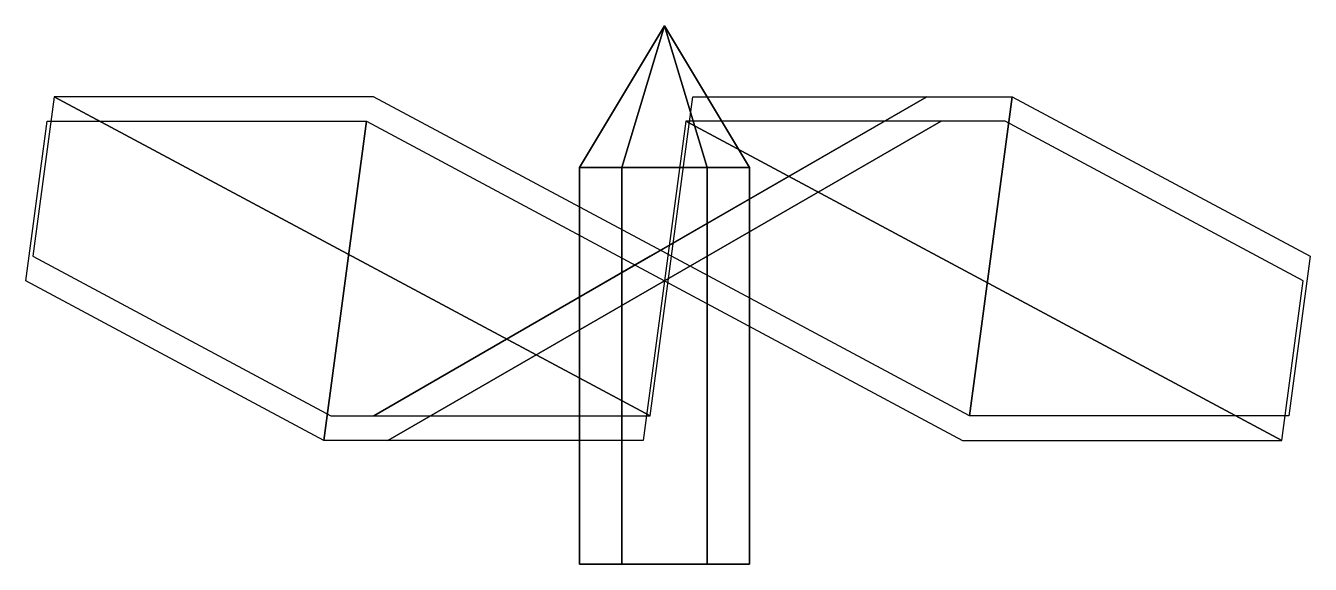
# Model space of a CAD drawing. Extents: x -0.225 to 0.228, y 4.92 to 5.11.
import ezdxf

# ---------------------------------------------------------------- set-up
doc = ezdxf.new("R2010")
doc.units = 0
doc.layers.add('PROP', color=1, linetype='CONTINUOUS')

msp = doc.modelspace()

# ---------------------------------------------------------------- linework, layer by layer
at = {"layer": 'PROP'}
for points in [[(-0.015, 5.06, -0.02598), (-0.03, 5.06), (0, 5.11)], [(-0.03, 5.06), (-0.015, 5.06, 0.02598), (0, 5.11)], [(0.015, 5.06, -0.02598), (-0.015, 5.06, -0.02598), (0, 5.11)], [(-0.015, 5.06, 0.02598), (0.015, 5.06, 0.02598), (0, 5.11)], [(0.03, 5.06), (0.015, 5.06, -0.02598), (0, 5.11)], [(0.015, 5.06, 0.02598), (0.03, 5.06), (0, 5.11)], [(-0.00504, 4.97237, 0.12127), (-0.21512, 5.08495, 0.01739), (-0.22267, 5.02866, 0.13433), (-0.11762, 4.97237, 0.18627)], [(0.0025, 5.02866, 0.00433), (-0.10254, 5.08495, -0.04761), (-0.21512, 5.08495, 0.01739), (-0.00504, 4.97237, 0.12127)], [(-0.1025, 4.97237, -0.065), (0.0925, 5.08495, -0.195), (-0.005, 5.02866, -0.26), (-0.1025, 4.97237, -0.195)], [(-0.005, 5.02866), (0.0925, 5.08495, -0.065), (0.0925, 5.08495, -0.195), (-0.1025, 4.97237, -0.065)], [(0.0025, 5.02866, -0.00433), (0.01004, 5.08495, 0.11261), (0.12262, 5.08495, 0.17761), (0.10754, 4.97237, -0.05627)], [(0.10754, 4.97237, -0.05627), (0.12262, 5.08495, 0.17761), (0.22767, 5.02866, 0.12567), (0.22012, 4.97237, 0.00873)], [(-0.10504, 5.07629, -0.05194), (-0.12012, 4.96371, 0.18194), (-0.22517, 5.02, 0.13), (-0.21762, 5.07629, 0.01306)], [(0, 5.02), (-0.00754, 4.96371, 0.11694), (-0.12012, 4.96371, 0.18194), (-0.10504, 5.07629, -0.05194)], [(0, 5.02), (-0.0975, 4.96371, -0.065), (-0.0975, 4.96371, -0.195), (0.0975, 5.07629, -0.065)], [(0.0975, 5.07629, -0.065), (-0.0975, 4.96371, -0.195), (0, 5.02, -0.26), (0.0975, 5.07629, -0.195)], [(0, 5.02), (0.10504, 4.96371, -0.05194), (0.21762, 4.96371, 0.01306), (0.00754, 5.07629, 0.11694)], [(0.00754, 5.07629, 0.11694), (0.21762, 4.96371, 0.01306), (0.22517, 5.02, 0.13), (0.12012, 5.07629, 0.18194)], [(-0.015, 5.06, 0.02598), (-0.03, 5.06), (-0.03, 4.92), (-0.015, 4.92, 0.02598)], [(-0.03, 5.06), (-0.015, 5.06, -0.02598), (-0.015, 4.92, -0.02598), (-0.03, 4.92)], [(0.015, 5.06, 0.02598), (-0.015, 5.06, 0.02598), (-0.015, 4.92, 0.02598), (0.015, 4.92, 0.02598)], [(-0.015, 5.06, -0.02598), (0.015, 5.06, -0.02598), (0.015, 4.92, -0.02598), (-0.015, 4.92, -0.02598)], [(0.03, 5.06), (0.015, 5.06, 0.02598), (0.015, 4.92, 0.02598), (0.03, 4.92)], [(0.015, 5.06, -0.02598), (0.03, 5.06), (0.03, 4.92), (0.015, 4.92, -0.02598)]]:
    msp.add_3dface(points, dxfattribs=at)

doc.saveas('drawing.dxf')
